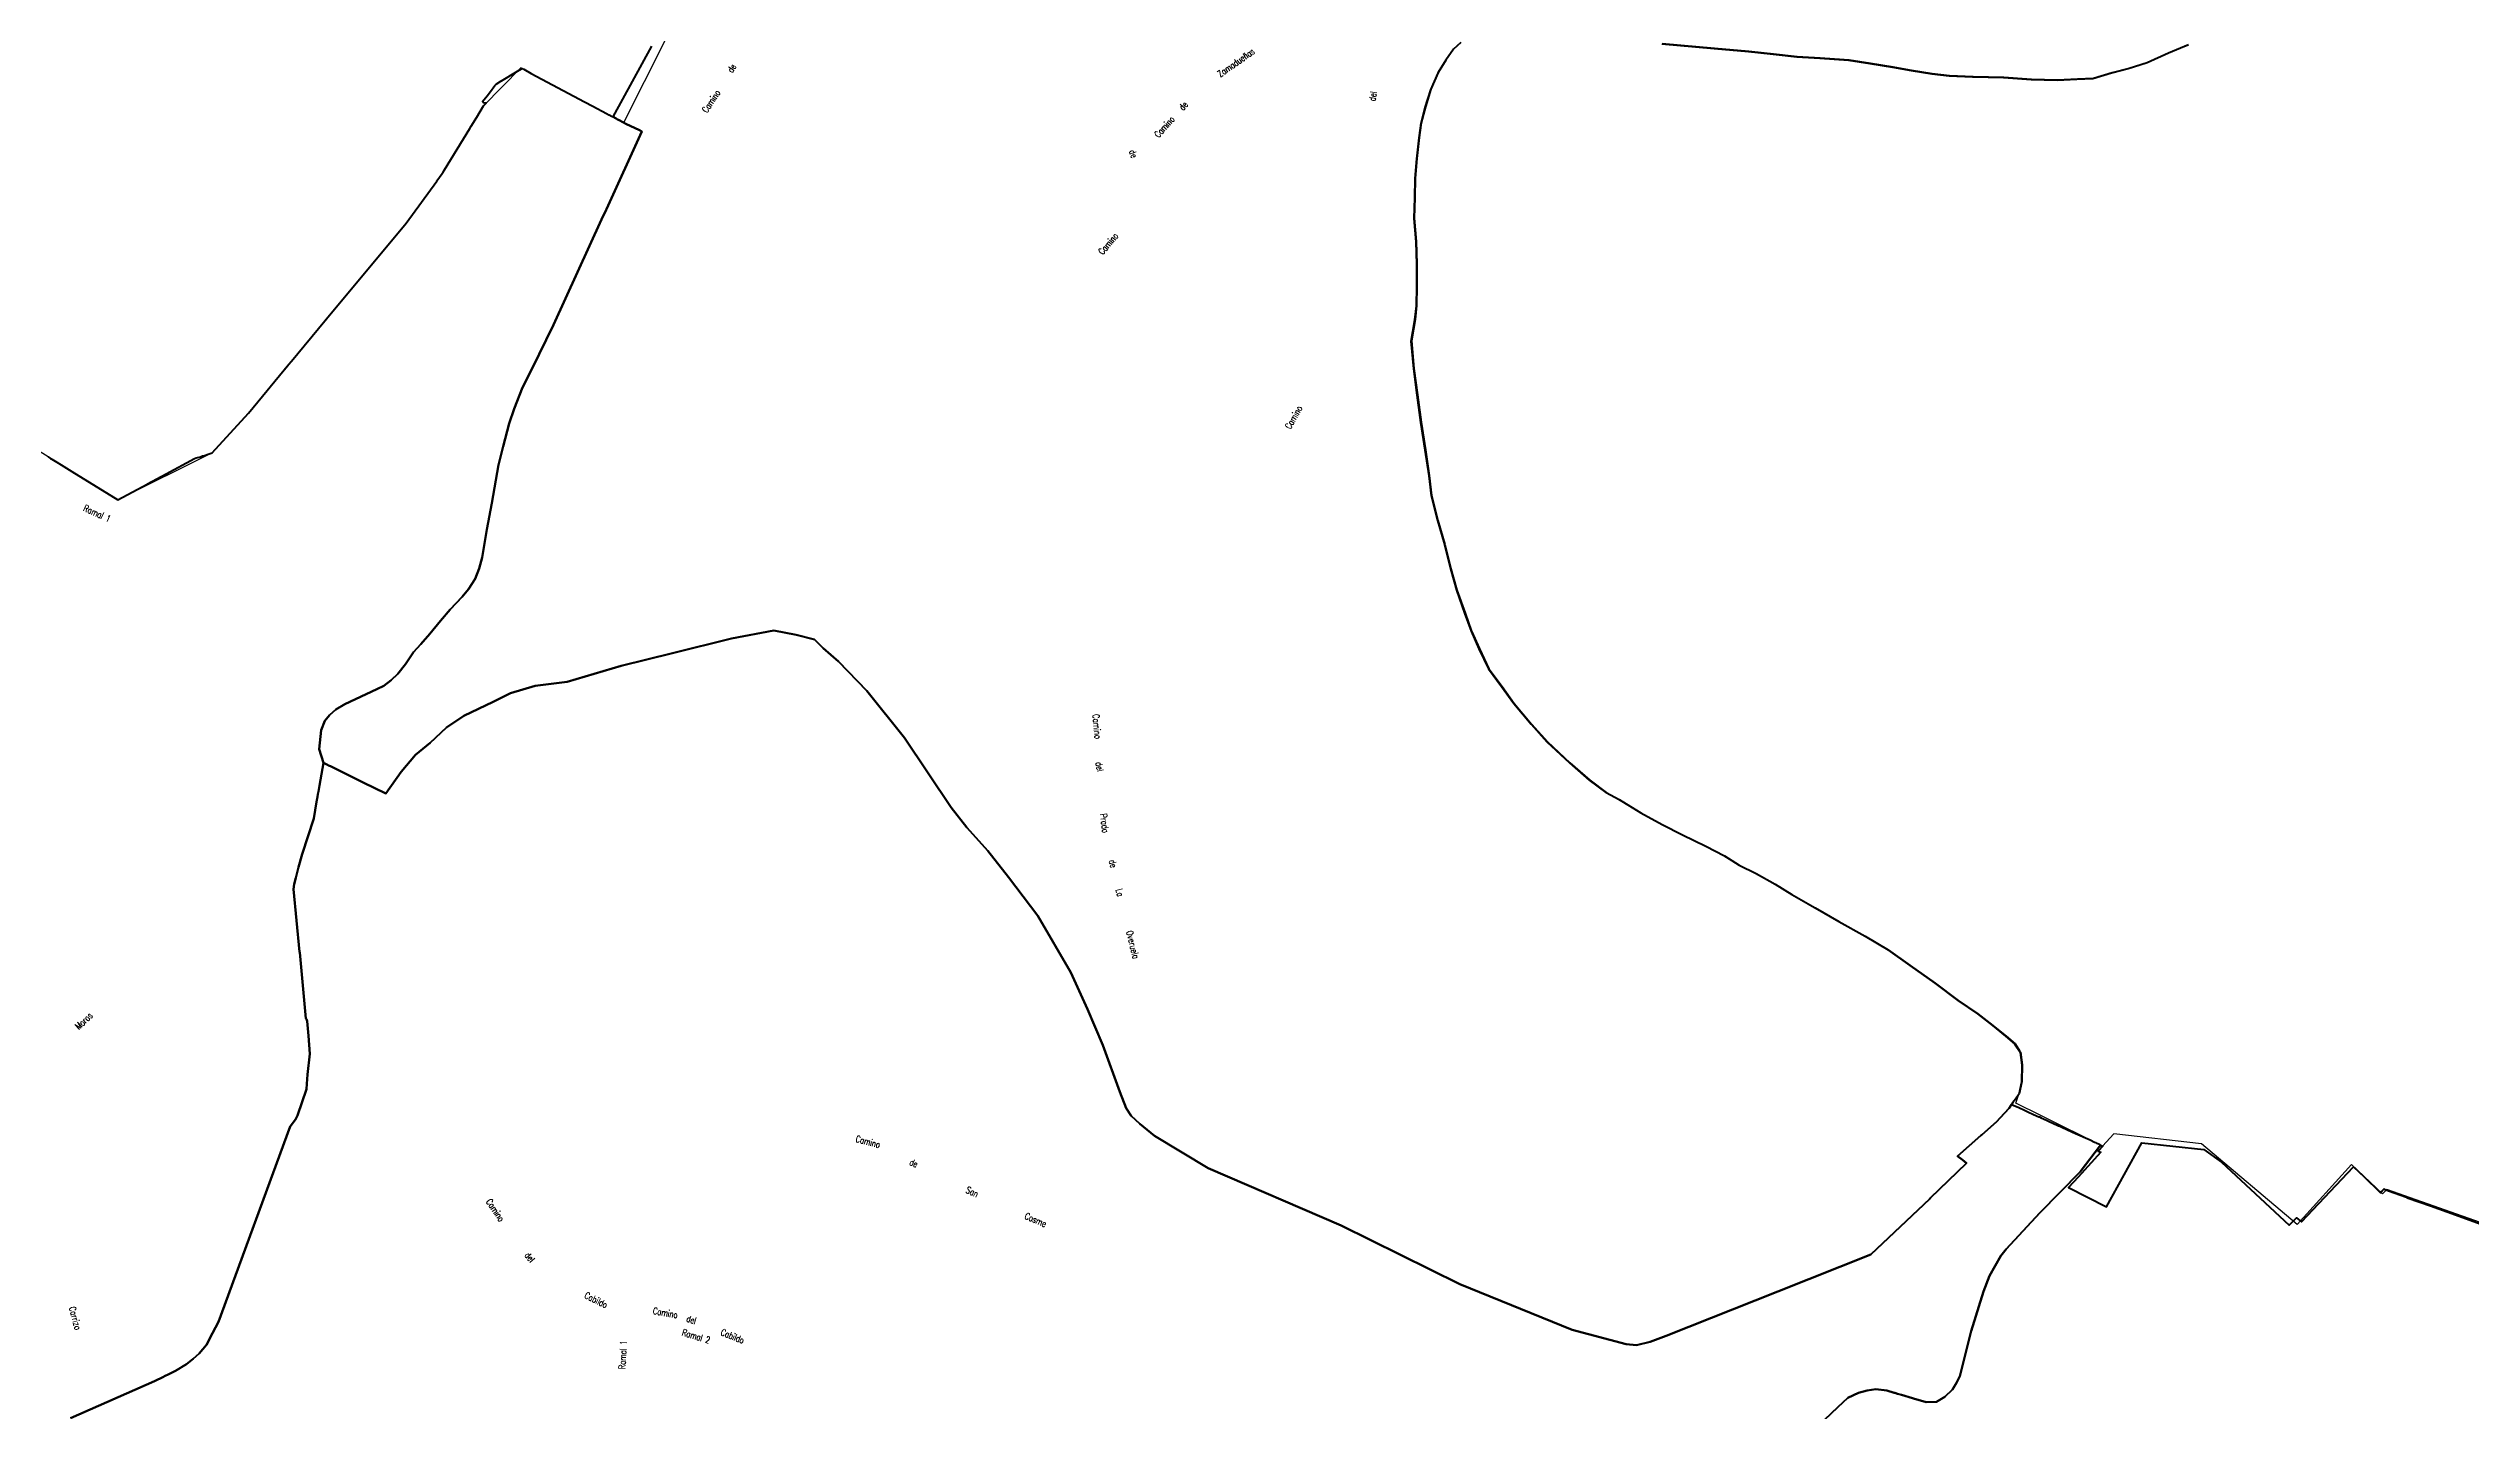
# Model space of a CAD drawing. Header units: metres. Extents: x 339638 to 364279, y 4598373 to 4630956.
# Drawn here: x 356548 to 360168, y 4615662 to 4617698 of the extents above; entities that cross this region are included whole.
import ezdxf
from ezdxf.enums import TextEntityAlignment as Align

# ---------------------------------------------------------------- set-up
doc = ezdxf.new("R2010")
doc.units = ezdxf.units.M
for name, color, linetype, lineweight in [('caminos', 1, 'Continuous', 0), ('poligonos_rusticos', 42, 'Continuous', 40), ('termino', 6, 'Continuous', 25)]:
    doc.layers.add(name, color=color, linetype=linetype, lineweight=lineweight)
doc.styles.add('caminos', font='simplex.shx', dxfattribs={"width": 0.75})

msp = doc.modelspace()

# ---------------------------------------------------------------- linework, layer by layer
at = {"layer": 'poligonos_rusticos'}
for points in [[(358657.9, 4617707.3), (358647.3, 4617697.3), (358635.8, 4617680.5), (358624.4, 4617662.4), (358613.2, 4617637.2), (358605.2, 4617610.9), (358599, 4617586.9), (358595.9, 4617565.3), (358592.3, 4617533.9), (358590, 4617504.4), (358589.4, 4617475.5), (358588.6, 4617444.5), (358591.3, 4617409.9), (358592.3, 4617376.5), (358592.6, 4617343), (358592, 4617314.3), (358589.7, 4617293.3), (358584.3, 4617261.4), (358587.9, 4617219.8), (358593.2, 4617180.6), (358598.7, 4617139.9), (358605.2, 4617098.6), (358610.8, 4617060.3), (358614.4, 4617030.5), (358623.8, 4616993.1), (358634.1, 4616956.9), (358643.2, 4616920.9), (358652.3, 4616888.7), (358664.4, 4616854.4), (358673.7, 4616828.5), (358674.1, 4616827.5), (358685.8, 4616801.3), (358700.1, 4616771.4), (358719.7, 4616744.8), (358737.8, 4616719.3), (358763.6, 4616688.8), (358787.4, 4616662.5), (358821, 4616630.9), (358850.7, 4616605.2), (358875.5, 4616586.6), (358894.5, 4616576.1), (358927.2, 4616556.4), (358958.8, 4616538.6), (358989.3, 4616523.1), (359024.4, 4616506.3), (359051.8, 4616491.7), (359074.1, 4616478), (359099.1, 4616465.6), (359127.7, 4616449.7), (359152.8, 4616434.4), (359187.3, 4616414.3), (359222.9, 4616394), (359262.4, 4616371.8), (359296.5, 4616351.4), (359329.5, 4616328), (359367, 4616301.5), (359401, 4616276), (359430.5, 4616255.7), (359452.8, 4616238.3), (359472.6, 4616222.5), (359486.1, 4616211.1), (359492.9, 4616200.5), (359493.6, 4616199.3), (359494.1, 4616198.5), (359496.8, 4616179.5), (359496.2, 4616154.9), (359492.4, 4616136.3), (359486.9, 4616128.6), (359483, 4616123.3), (359481.1, 4616120.7), (359480.9, 4616120.4), (359477.1, 4616115.1), (359463.7, 4616100.5), (359458.2, 4616094.5), (359436.4, 4616075.2), (359435.2, 4616074.2), (359400.1, 4616043.1), (359407.4, 4616037.6), (359413.7, 4616032.8), (359359.4, 4615980.5), (359358.6, 4615979.6), (359270.6, 4615896.1), (359131.6, 4615841), (358964.8, 4615774.7), (358941.2, 4615765.9), (358920.8, 4615760.9), (358905.2, 4615762.4), (358824.4, 4615783.9), (358656.8, 4615852.2), (358479.2, 4615939.8), (358280.7, 4616025.1), (358200.6, 4616073.7), (358178.4, 4616091.3), (358165.8, 4616103.7), (358158, 4616114.8), (358148.6, 4616139.5), (358123.4, 4616209.3), (358100.6, 4616262.7), (358075.7, 4616317.7), (358026.4, 4616402.2), (357982.5, 4616460.3), (357951.5, 4616499.2), (357920.1, 4616534.5), (357896.8, 4616564.2), (357827, 4616668.3), (357770.7, 4616738.4), (357728.3, 4616782.5), (357705.3, 4616802), (357692.7, 4616815.2), (357665.4, 4616822.1), (357632, 4616828.5), (357568.7, 4616816.8), (357480.3, 4616794.8), (357403.9, 4616775.8), (357323, 4616752), (357275.1, 4616746), (357238.5, 4616734.8), (357212.6, 4616721.9), (357168.8, 4616700.9), (357142.6, 4616683.8), (357118.3, 4616660.9), (357096.4, 4616642.8), (357074.9, 4616617.3), (357052, 4616585.1), (357018.4, 4616601.6), (356971.3, 4616624.7), (356969.3, 4616625.7), (356966.6, 4616627), (356965, 4616627.8), (356959.1, 4616630.7), (356952.7, 4616651.1), (356955.7, 4616679.7), (356961.3, 4616693.6), (356968.1, 4616702), (356977.5, 4616710.8), (356991.1, 4616718.4), (357039, 4616740.8), (357049.4, 4616746.1), (357060.1, 4616754.3), (357070.1, 4616763.7), (357081.7, 4616778.5), (357093.6, 4616796), (357104.6, 4616808.2), (357118, 4616823.6), (357134.1, 4616842.8), (357148.3, 4616860), (357166.3, 4616879), (357175.8, 4616890.4), (357185.6, 4616905.9), (357191.7, 4616921.1), (357196, 4616937.7), (357203.2, 4616979.5), (357210.4, 4617018.9), (357220.7, 4617076.2), (357227.7, 4617103.5), (357236.5, 4617137.8), (357244, 4617160), (357256.2, 4617191.5), (357270.4, 4617219.2), (357302.8, 4617285.4), (357374.6, 4617442.4), (357379, 4617452), (357379.3, 4617452.7), (357381.3, 4617457.1), (357381.7, 4617457.9), (357434.8, 4617574.2), (357431.2, 4617575.9), (357410.5, 4617585.8), (357407.3, 4617587.4), (357399.9, 4617591.3), (357398.2, 4617592.2), (357396.1, 4617593.3), (357391.6, 4617595.8), (357449.7, 4617701.4)], [(359745.2, 4617703.7), (359715.1, 4617690.9), (359683.3, 4617676.7), (359656.4, 4617668.2), (359631.3, 4617661.8), (359603.5, 4617653.3), (359579.2, 4617652.1), (359549.7, 4617650.6), (359510.7, 4617651.9), (359469.2, 4617654.7), (359423.3, 4617656), (359388.2, 4617657.3), (359362.2, 4617660.2), (359331.5, 4617665.3), (359303.8, 4617670.1), (359270, 4617675.8), (359238.1, 4617680.6), (359195, 4617683.9), (359160.5, 4617685.8), (359125.4, 4617689.5), (359088.5, 4617693.4), (359037.1, 4617698), (358958.9, 4617705.3)], [(356547.9, 4617088), (356551.4, 4617085.8), (356553.2, 4617084.7), (356560.9, 4617079.9), (356567.4, 4617075.9), (356583.1, 4617066.2), (356651.6, 4617023.9), (356695.5, 4617047.3), (356696.3, 4617047.9), (356723.8, 4617062.7), (356766.6, 4617085.6), (356769, 4617086.4), (356775.2, 4617088.3), (356778.1, 4617089.3), (356781.1, 4617090.2), (356786.6, 4617091.9), (356793, 4617093.9), (356847.1, 4617153.1), (356907.5, 4617226.3), (356911.3, 4617230.9), (356960.9, 4617291), (356961.3, 4617291.4), (357082.6, 4617437.3), (357128.2, 4617500), (357128.5, 4617500.3), (357136.6, 4617511.5), (357137.3, 4617512.5), (357139.8, 4617516.6), (357177.6, 4617578.7), (357179.8, 4617582.3), (357187.9, 4617595.7), (357198.3, 4617612.6), (357200, 4617614.4), (357201.9, 4617616.3), (357198.1, 4617617.1), (357196.8, 4617618.8), (357203.5, 4617627.2), (357208.8, 4617633.9), (357215.1, 4617642.7), (357216.3, 4617644.4), (357217.2, 4617645), (357224, 4617649.1), (357224.7, 4617649.5), (357224.8, 4617649.6), (357249, 4617664.4), (357254.9, 4617667.9), (357255.7, 4617668.2), (357255.9, 4617668.3), (357258.2, 4617667), (357258.2, 4617667), (357269.2, 4617661), (357349.2, 4617618.4), (357361.4, 4617611.8), (357382, 4617600.9), (357385.4, 4617599.1), (357385.6, 4617599), (357387.6, 4617597.9), (357388.5, 4617597.4), (357389.3, 4617597), (357391.6, 4617595.8), (357396.1, 4617593.3), (357398.2, 4617592.2), (357399.9, 4617591.3), (357407.3, 4617587.4), (357410.5, 4617585.8), (357431.2, 4617575.9), (357434.8, 4617574.2), (357381.7, 4617457.9), (357381.3, 4617457.1), (357379.3, 4617452.7), (357379, 4617452), (357374.6, 4617442.4), (357302.8, 4617285.4), (357270.4, 4617219.2), (357256.2, 4617191.5), (357244, 4617160), (357236.5, 4617137.8), (357227.7, 4617103.5), (357220.7, 4617076.2), (357210.4, 4617018.9), (357203.2, 4616979.5), (357196, 4616937.7), (357191.7, 4616921.1), (357185.6, 4616905.9), (357175.8, 4616890.4), (357166.3, 4616879), (357148.3, 4616860), (357134.1, 4616842.8), (357118, 4616823.6), (357104.6, 4616808.2), (357093.6, 4616796), (357081.7, 4616778.5), (357070.1, 4616763.7), (357060.1, 4616754.3), (357049.4, 4616746.1), (357039, 4616740.8), (356991.1, 4616718.4), (356977.5, 4616710.8), (356968.1, 4616702), (356961.3, 4616693.6), (356955.7, 4616679.7), (356952.7, 4616651.1), (356959.1, 4616630.7), (356953, 4616597), (356951.4, 4616588.3), (356950.7, 4616584.1), (356950, 4616580.2), (356948.7, 4616572.4), (356944.6, 4616547.8), (356927.3, 4616494.5), (356921.7, 4616474.9), (356918, 4616458.9), (356915.3, 4616449.4), (356914.2, 4616442), (356923.4, 4616348.7), (356923.5, 4616347.6), (356932.9, 4616249), (356933.5, 4616247.8), (356934.8, 4616244.9), (356936.6, 4616223), (356938.8, 4616195.9), (356935.1, 4616165.3), (356934.3, 4616151.3), (356933.8, 4616143.5), (356920.3, 4616103.9), (356917.2, 4616097.8), (356909.1, 4616087.4), (356802.1, 4615795.8), (356793.4, 4615779), (356784.1, 4615761.5), (356773.4, 4615748.6), (356764.6, 4615740.5), (356754.3, 4615732.3), (356737.8, 4615722.4), (356726.8, 4615717.1), (356722.3, 4615714.9), (356719.1, 4615713.3), (356707.6, 4615707.8), (356706.5, 4615707.3), (356581.1, 4615651.9)], [(356581.1, 4615651.9), (356706.5, 4615707.3), (356707.6, 4615707.8), (356719.1, 4615713.3), (356722.3, 4615714.9), (356726.8, 4615717.1), (356737.8, 4615722.4), (356754.3, 4615732.3), (356764.6, 4615740.5), (356773.4, 4615748.6), (356784.1, 4615761.5), (356793.4, 4615779), (356802.1, 4615795.8), (356909.1, 4616087.4), (356917.2, 4616097.8), (356920.3, 4616103.9), (356933.8, 4616143.5), (356934.3, 4616151.3), (356935.1, 4616165.3), (356938.8, 4616195.9), (356936.6, 4616223), (356934.8, 4616244.9), (356933.5, 4616247.8), (356932.9, 4616249), (356923.5, 4616347.6), (356923.4, 4616348.7), (356914.2, 4616442), (356915.3, 4616449.4), (356918, 4616458.9), (356921.7, 4616474.9), (356927.3, 4616494.5), (356944.6, 4616547.8), (356948.7, 4616572.4), (356950, 4616580.2), (356950.7, 4616584.1), (356951.4, 4616588.3), (356953, 4616597), (356959.1, 4616630.7), (356965, 4616627.8), (356966.6, 4616627), (356969.3, 4616625.7), (356971.3, 4616624.7), (357018.4, 4616601.6), (357052, 4616585.1), (357074.9, 4616617.3), (357096.4, 4616642.8), (357118.3, 4616660.9), (357142.6, 4616683.8), (357168.8, 4616700.9), (357212.6, 4616721.9), (357238.5, 4616734.8), (357275.1, 4616746), (357323, 4616752), (357403.9, 4616775.8), (357480.3, 4616794.8), (357568.7, 4616816.8), (357632, 4616828.5), (357665.4, 4616822.1), (357665.4, 4616822.1), (357692.7, 4616815.2), (357705.3, 4616802), (357728.3, 4616782.5), (357770.7, 4616738.4), (357827, 4616668.3), (357896.8, 4616564.2), (357920.1, 4616534.5), (357951.5, 4616499.2), (357982.5, 4616460.3), (358026.4, 4616402.2), (358075.7, 4616317.7), (358100.6, 4616262.7), (358123.4, 4616209.3), (358148.6, 4616139.5), (358158, 4616114.8), (358165.8, 4616103.7), (358178.4, 4616091.3), (358200.6, 4616073.7), (358280.7, 4616025.1), (358479.2, 4615939.8), (358656.8, 4615852.2), (358824.4, 4615783.9), (358905.2, 4615762.4), (358920.8, 4615760.9), (358941.2, 4615765.9), (358964.8, 4615774.7), (359131.6, 4615841), (359270.6, 4615896.1), (359358.6, 4615979.6), (359359.4, 4615980.5), (359413.7, 4616032.8), (359407.4, 4616037.6), (359400.1, 4616043.1), (359435.2, 4616074.2), (359436.4, 4616075.2), (359458.2, 4616094.5), (359463.7, 4616100.5), (359477.1, 4616115.1), (359480.9, 4616120.4), (359487, 4616117.7), (359490.6, 4616116.2), (359501.1, 4616111.4), (359504, 4616110.1), (359505.4, 4616109.4), (359513.7, 4616105.7), (359521.4, 4616102.2), (359522.4, 4616101.8), (359524.9, 4616100.6), (359529.5, 4616098.6), (359533.2, 4616096.9), (359536, 4616095.6), (359537.2, 4616095.1), (359548.9, 4616089.8), (359551, 4616088.8), (359552, 4616088.4), (359558.2, 4616085.6), (359562.3, 4616083.7), (359572.1, 4616079.3), (359591.3, 4616070.6), (359598.1, 4616067.5), (359605, 4616064.4), (359606.8, 4616063.6), (359607.2, 4616063.4), (359610.6, 4616061.6), (359613.6, 4616059.9), (359583.5, 4616019.8), (359523, 4615958.4), (359472.6, 4615904.2), (359465.1, 4615894.1), (359447.7, 4615864.4), (359438.8, 4615841.3), (359420.4, 4615781.6), (359403.4, 4615714.4), (359398.8, 4615704.8), (359392.5, 4615694.7), (359381.4, 4615683.6), (359368.9, 4615676.3), (359353.4, 4615675.7), (359334.3, 4615681.4), (359332.7, 4615681.8), (359316.3, 4615686.7), (359310.4, 4615688.4), (359306.4, 4615689.6), (359305.4, 4615689.9), (359294.7, 4615693.1), (359278.2, 4615695.1), (359265.1, 4615693.2), (359252, 4615689.9), (359236.1, 4615682.4), (359221.3, 4615668.3), (359181, 4615629.9)], [(359181, 4615629.9), (359221.3, 4615668.3), (359236.1, 4615682.4), (359252, 4615689.9), (359265.1, 4615693.2), (359278.2, 4615695.1), (359294.7, 4615693.1), (359305.4, 4615689.9), (359306.4, 4615689.6), (359310.4, 4615688.4), (359316.3, 4615686.7), (359332.7, 4615681.8), (359334.3, 4615681.4), (359353.4, 4615675.7), (359368.9, 4615676.3), (359381.4, 4615683.6), (359392.5, 4615694.7), (359398.8, 4615704.8), (359403.4, 4615714.4), (359420.4, 4615781.6), (359438.8, 4615841.3), (359447.7, 4615864.4), (359465.1, 4615894.1), (359472.6, 4615904.2), (359523, 4615958.4), (359583.5, 4616019.8), (359613.6, 4616059.9), (359614.8, 4616059.2), (359617.1, 4616058), (359610.4, 4616050.7), (359614.2, 4616049.4), (359580.2, 4616012.1), (359565.9, 4615996.4), (359622.6, 4615967.3), (359675.7, 4616063.3), (359767.9, 4616053.1), (359767.9, 4616053.1), (359794.5, 4616034.5), (359895.6, 4615940.3), (359906.4, 4615951), (359906.5, 4615951), (359913.8, 4615945.3), (359991.8, 4616027.5), (359991.8, 4616027.5), (360007.6, 4616012.2), (360031.2, 4615989.3), (360031.4, 4615989), (360031.5, 4615989.1), (360032.1, 4615988.5), (360034.6, 4615991.2), (360037.3, 4615994.3), (360037.8, 4615994.1), (360043.9, 4615991.6), (360070.9, 4615981.9), (360071.7, 4615981.1), (360106.8, 4615968.8), (360131.4, 4615959.9), (360204.2, 4615933.5)]]:
    msp.add_lwpolyline(points, dxfattribs=at)
at = {"layer": 'termino'}
for points in [[(358907.8, 4619597), (358624, 4619405.4), (358412.5, 4619260.5), (358266.2, 4619171), (358055.8, 4619113), (357978.1, 4618905.9), (357845.2, 4618551.7), (357692.3, 4618199.8), (357649, 4618086.9), (357561.3, 4617892.9), (357407.4, 4617587.3)], [(360207, 4615935.1), (360041.6, 4615993.6), (360035.1, 4615986.8), (359988.5, 4616030.7), (359907.4, 4615941.1), (359764.5, 4616061.5), (359633.9, 4616076.6), (359616.9, 4616058), (359524.4, 4616104), (359487.1, 4616122.5), (359491.8, 4616135.8), (359495.6, 4616154.4), (359496.2, 4616179), (359493.5, 4616198), (359485.5, 4616210.6), (359472, 4616222), (359452.2, 4616237.8), (359429.9, 4616255.2), (359400.4, 4616275.5), (359366.4, 4616301), (359328.9, 4616327.5), (359295.9, 4616350.9), (359261.8, 4616371.3), (359222.3, 4616393.5), (359186.7, 4616413.8), (359152.2, 4616433.9), (359127.1, 4616449.2), (359098.5, 4616465.1), (359073.5, 4616477.5), (359051.2, 4616491.2), (359023.8, 4616505.8), (358988.7, 4616522.6), (358958.2, 4616538.1), (358926.6, 4616555.9), (358893.9, 4616575.6), (358874.9, 4616586.1), (358850.1, 4616604.7), (358820.4, 4616630.4), (358786.8, 4616662), (358763, 4616688.3), (358737.2, 4616718.8), (358719, 4616744.3), (358699.5, 4616770.9), (358685.2, 4616800.8), (358673.4, 4616827), (358663.8, 4616853.9), (358651.7, 4616888.2), (358642.6, 4616920.4), (358633.5, 4616956.4), (358623.2, 4616992.6), (358613.8, 4617030), (358610.2, 4617059.8), (358604.6, 4617098.1), (358598, 4617139.4), (358592.6, 4617180.1), (358587.3, 4617219.3), (358583.7, 4617260.9), (358589.1, 4617292.8), (358591.4, 4617313.8), (358592, 4617342.5), (358591.7, 4617376), (358590.7, 4617409.4), (358588, 4617444), (358588.8, 4617475), (358589.4, 4617503.9), (358591.7, 4617533.4), (358595.3, 4617564.8), (358598.4, 4617586.4), (358604.6, 4617610.4), (358612.6, 4617636.7), (358623.7, 4617661.9), (358635.2, 4617680), (358646.7, 4617696.8), (358657.3, 4617706.8)], [(358958.3, 4617704.8), (359036.5, 4617697.5), (359087.9, 4617692.9), (359124.8, 4617689), (359159.9, 4617685.3), (359194.4, 4617683.4), (359237.5, 4617680.1), (359269.4, 4617675.3), (359303.2, 4617669.6), (359330.9, 4617664.8), (359361.6, 4617659.7), (359387.6, 4617656.8), (359422.7, 4617655.5), (359468.6, 4617654.2), (359510, 4617651.4), (359549.1, 4617650.1), (359578.6, 4617651.6), (359602.8, 4617652.8), (359630.7, 4617661.3), (359655.8, 4617667.7), (359682.7, 4617676.2), (359714.5, 4617690.4), (359744.6, 4617703.3)], [(357407.4, 4617587.3), (357253.8, 4617669.2), (357198.3, 4617612.6), (357137.3, 4617512.5), (357082.6, 4617437.3), (356847.1, 4617153.1), (356793, 4617093.9), (356651.6, 4617023.9), (356509.8, 4617111.5), (356134.3, 4617297.8), (355501.8, 4617505.1), (355377.8, 4617526.9), (355340.5, 4617535.9), (355155.4, 4617382.3), (355155.4, 4617367.6), (354728.5, 4617066.5), (354559.8, 4616985)]]:
    msp.add_lwpolyline(points, dxfattribs=at)

# ---------------------------------------------------------------- texts
at = {"layer": 'caminos', "style": 'caminos', "width": 0.75}
for s, rotation, p in [('Zamadueñas', 35.11, (358300.6, 4617652.2)), ('de', 57.1124, (357572.3, 4617659.4)), ('Camino', 56.2978, (357534.5, 4617599.4)), ('de', 48.2865, (358245.6, 4617602.8)), ('del', 80.5826, (358533.3, 4617618.3)), ('Camino', 48.0165, (358208.8, 4617562)), ('de', -69.8192, (358159.4, 4617543.6)), ('Camino', 49.4992, (358125.4, 4617387.2)), ('Camino', 60.6805, (358406.2, 4617127)), ('Ramal 1', -24.289, (356598.2, 4617005.1)), ('Camino', -84.6675, (358104.9, 4616703)), ('del', -79.2623, (358109.3, 4616630.8)), ('Prado', -82.9045, (358116.2, 4616554.3)), ('de', -75.4811, (358129.3, 4616483.9)), ('La', -76.5859, (358139.7, 4616440.8)), ('Overuela', -75.9606, (358155.2, 4616378)), ('Moros', 43.5203, (356595.8, 4616229.4)), ('Camino', -14.8763, (357752.5, 4616061.9)), ('de', -23.0711, (357832.2, 4616027.8)), ('San', -24.116, (357916.5, 4615986.5)), ('Camino', -56.2262, (357198.7, 4615973.6)), ('Cosme', -23.4599, (358004.3, 4615947.5)), ('del', -49.679, (357256.5, 4615892.7)), ('Cabildo', -26.504, (357346.5, 4615829.3)), ('Carrizo', -74.8736, (356575.8, 4615816.2)), ('Camino', -10.1845, (357450.1, 4615804.6)), ('del', -17.0003, (357499.5, 4615793.4)), ('Ramal 2', -16.7772, (357493, 4615772.7)), ('Cabildo', -21.8922, (357550.4, 4615773.6)), ('Ramal 1', 86.7397, (357412.9, 4615724.4))]:
    msp.add_text(s, height=10, rotation=rotation, dxfattribs=at).set_placement(p, align=Align.BOTTOM_LEFT)

doc.saveas('drawing.dxf')
